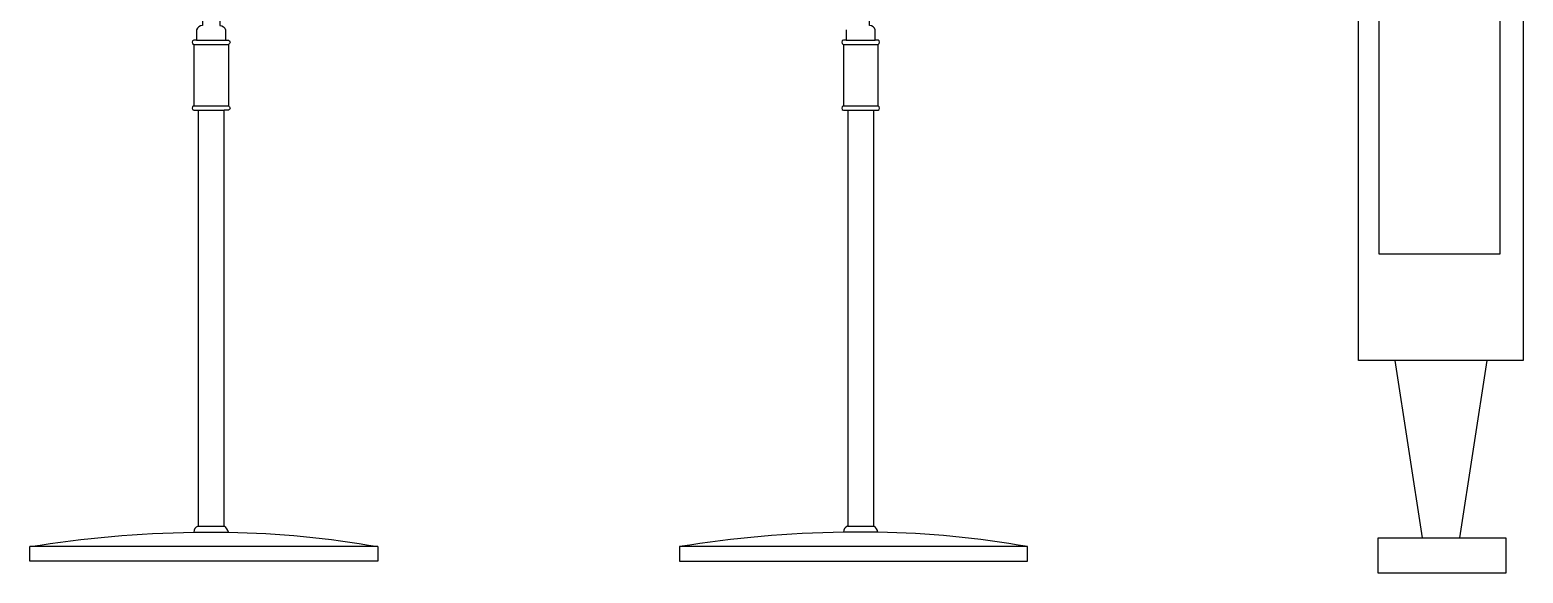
# Model space of a CAD drawing. Header units: inches. Extents: x 11.8 to 54.3, y 10.8 to 35.6.
# Drawn here: x 35.498 to 36.528, y 19.886 to 20.261 of the extents above; entities that cross this region are included whole.
import ezdxf

# ---------------------------------------------------------------- set-up
doc = ezdxf.new("R2010")
doc.units = ezdxf.units.IN
doc.header["$MEASUREMENT"] = 0
doc.layers.add('02', color=2, linetype='Continuous')

msp = doc.modelspace()

# ---------------------------------------------------------------- linework, layer by layer
at = {"layer": '02'}
for p, q in [((36.0612, 20.2611), (36.0612, 20.2541)), ((35.611, 20.2511), (35.635, 20.2511)), ((35.613, 20.2541), (35.633, 20.2541)), ((36.0612, 20.2541), (36.0592, 20.2541)), ((36.0592, 20.2511), (36.0592, 20.2087)), ((36.0592, 20.2511), (36.0832, 20.2511)), ((36.0612, 20.2541), (36.0812, 20.2541)), ((35.611, 20.2087), (35.635, 20.2087)), ((35.614, 20.2057), (35.632, 20.2057)), ((36.0592, 20.2087), (36.0832, 20.2087)), ((36.0592, 20.2057), (36.0622, 20.2057)), ((36.0622, 20.2057), (36.0622, 19.9187)), ((36.0622, 20.2057), (36.0802, 20.2057)), ((36.4397, 20.0331), (36.4585, 19.9107)), ((36.5031, 20.0331), (36.4844, 19.9107)), ((35.614, 19.9187), (35.632, 19.9187)), ((36.0622, 19.9187), (36.0802, 19.9187)), ((35.738, 19.9047), (35.498, 19.9047)), ((36.1862, 19.9047), (35.9462, 19.9047))]:
    msp.add_line(p, q, dxfattribs=at)
for points in [[(36.4146, 20.9892), (36.5282, 20.9892), (36.5282, 20.0331), (36.4146, 20.0331)], [(36.4289, 20.9699), (36.5121, 20.9699), (36.5121, 20.1065), (36.4289, 20.1065)], [(36.4281, 19.9107), (36.5162, 19.9107), (36.5162, 19.8864), (36.4281, 19.8864)]]:
    msp.add_lwpolyline(points, close=True, dxfattribs=at)
for points in [[(35.615, 20.7453), (35.615, 20.7128, 0.414214), (35.617, 20.7108), (35.617, 20.2641, 0.351472), (35.613, 20.2611), (35.613, 20.2541), (35.611, 20.2541, 0.691398), (35.611, 20.2511), (35.611, 20.2087, 0.691398), (35.611, 20.2057), (35.614, 20.2057), (35.614, 19.9187, 0.304848), (35.611, 19.9146)], [(35.631, 20.7453), (35.631, 20.7128, -0.414214), (35.629, 20.7108), (35.629, 20.2641, -0.351472), (35.633, 20.2611), (35.633, 20.2541), (35.635, 20.2541, -0.691398), (35.635, 20.2511), (35.635, 20.2087, -0.691398), (35.635, 20.2057), (35.632, 20.2057)], [(36.0831, 19.9146, 0.247647), (36.0802, 19.9187), (36.0802, 20.2057), (36.0832, 20.2057, 0.691398), (36.0832, 20.2087), (36.0832, 20.2511, 0.691398), (36.0832, 20.2541), (36.0812, 20.2541), (36.0812, 20.2611, 0.351472), (36.0772, 20.2641), (36.0772, 20.3799, -0.073648), (36.098, 20.4865, 0.148849), (36.1312, 20.7128)], [(35.6349, 19.9146, 0.247647), (35.632, 19.9187), (35.632, 20.2057)]]:
    msp.add_lwpolyline(points, format="xyb", dxfattribs=at)
for points in [[(35.498, 19.8947), (35.498, 19.9047, -0.035735), (35.611, 19.9146), (35.6349, 19.9146, -0.038939), (35.738, 19.9047), (35.738, 19.8947)], [(35.9462, 19.8947), (36.1862, 19.8947), (36.1862, 19.9047, 0.038939), (36.0831, 19.9146), (36.0592, 19.9146, 0.035735), (35.9462, 19.9047)]]:
    msp.add_lwpolyline(points, format="xyb", close=True, dxfattribs=at)
for centre, radius, start, end in [((36.0597, 20.2526), 0.0016, 110.6802, 249.3198), ((36.0597, 20.2072), 0.0016, 110.6802, 249.3198), ((36.0637, 19.9145), 0.00448, 110.0931, 177.9081)]:
    msp.add_arc(centre, radius, start, end, dxfattribs=at)

doc.saveas('drawing.dxf')
